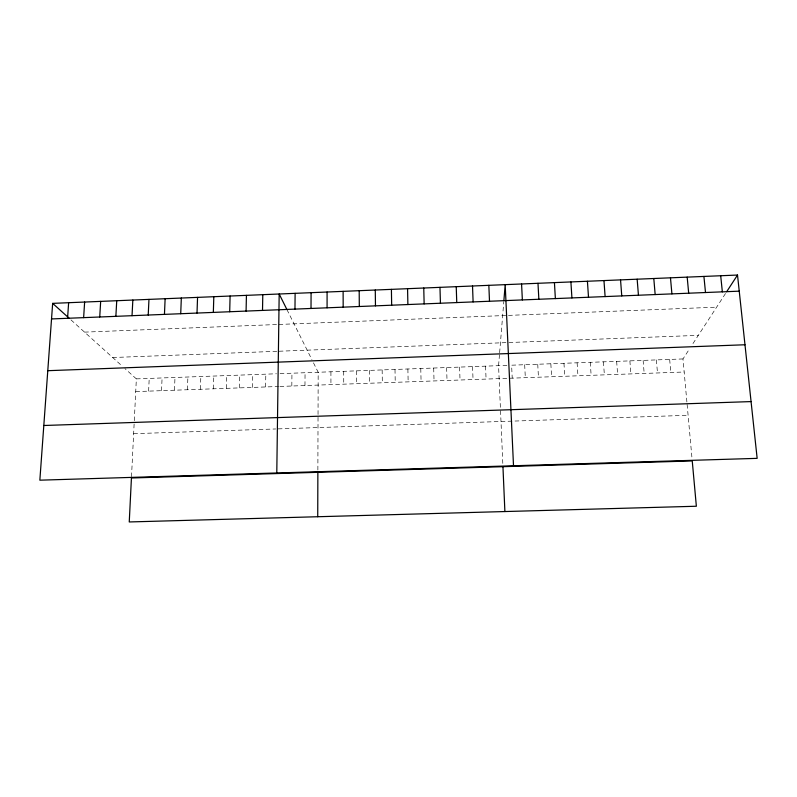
<?xml version="1.0" encoding="UTF-8"?>
<svg xmlns="http://www.w3.org/2000/svg" width="797" height="797" viewBox="0 0 797 797"><rect width="100%" height="100%" fill="white"/><g stroke="black" fill="none" stroke-linecap="round" stroke-linejoin="round"><path stroke-width="0.6" stroke-dasharray="3.98 2.99" d="M317.873 470.061L318.033 416.861M318.043 414.49L318.172 372.249L312.862 361.589M304.972 385.549L305.052 372.727M291.822 386.017L291.951 373.205M265.6 386.953L265.809 374.162M252.519 387.422L252.769 374.64M239.459 387.89L239.758 375.118M226.418 388.358L226.756 375.586M213.407 388.826L213.785 376.064M200.406 389.285L200.824 376.533M187.425 389.753L187.893 377.011M174.473 390.211L174.981 377.479M161.532 390.669L162.08 377.947M148.621 391.138L149.208 378.416M131.505 476.745L134.165 423.068M134.285 420.726L136.357 378.884L124.92 368.573M499.47 354.655L498.573 365.674L500.416 408.303M499.629 352.732L503.784 301.774M686.894 401.987L682.979 358.939L689.744 348.538M692.962 343.587L726.077 292.638M84.532 332.13L276.579 324.538M278.91 324.449L507.31 315.433M508.466 315.383L716.633 307.164M112.686 357.524L276.768 351.318M279.099 351.228L698.311 335.358M136.357 378.884L276.499 373.773M280.056 373.644L509.243 365.285M682.979 358.939L511.614 365.195L512.222 378.147M135.729 391.596L278.701 386.485M279.896 386.445L684.165 372.01M133.637 433.678L275.742 428.965M278.143 428.886L688.1 415.307M70.973 319.886L122.529 366.411M286.91 309.525L311.936 359.726M687.114 404.398L692.135 459.789M669.669 359.427L670.815 372.488M656.389 359.915L657.485 372.966M643.119 360.393L644.175 373.434M629.879 360.882L630.885 373.913M616.659 361.36L617.615 374.391M603.449 361.848L604.365 374.859M590.268 362.326L591.135 375.337M577.108 362.804L577.935 375.805M563.967 363.283L564.744 376.274M550.847 363.761L551.584 376.742M537.746 364.239L538.443 377.21M524.675 364.717L525.323 377.678M500.526 410.694L502.847 464.412M485.562 366.142L486.07 379.083M472.561 366.62L473.039 379.551M459.59 367.088L460.018 380.02M446.629 367.566L447.017 380.478M433.698 368.035L434.036 380.946M420.776 368.513L421.075 381.404M407.885 368.981L408.144 381.873M395.003 369.449L395.222 382.331M382.152 369.918L382.321 382.789M369.32 370.386L369.449 383.247M356.498 370.854L356.588 383.706M343.706 371.322L343.746 384.164M330.924 371.791L330.934 384.622"/><path stroke-width="1.2" d="M327.079 307.811L327.089 292.021M317.734 516.735L317.864 472.322M311.009 308.459L311.089 292.678M294.97 309.106L295.119 293.336M276.788 472.97L279.179 294.003L286.91 309.525M262.512 310.422L262.791 294.681M246.084 311.079L246.432 295.348M229.695 311.747L230.104 296.026M213.337 312.404L213.815 296.703M197.008 313.062L197.556 297.371M180.72 313.719L181.327 298.048M164.451 314.377L165.128 298.716M148.222 315.034L148.969 299.383M132.033 315.692L132.84 300.051M115.864 316.339L116.741 300.718M99.735 316.997L100.671 301.376M83.635 317.644L84.631 302.043M67.566 318.292L68.632 302.701M52.662 303.368L39.85 480.183L757.15 458.355L737.514 275.045L52.662 303.368L69.229 318.312M503.873 300.758L505.188 284.659L513.507 465.767M726.645 291.762L737.514 275.045M51.536 318.939L739.237 291.164M47.78 370.695L744.976 344.762M43.815 425.498L751.063 401.588M720.697 275.742L722.351 291.851M703.92 276.439L705.504 292.529M687.183 277.127L688.688 293.206M670.476 277.824L671.911 293.884M653.799 278.512L655.164 294.561M637.152 279.199L638.447 295.239M620.544 279.886L621.76 295.906M603.967 280.574L605.112 296.584M587.419 281.251L588.505 297.251M570.911 281.939L571.917 297.919M554.433 282.616L555.37 298.596M537.985 283.294L538.852 299.254M521.567 283.981L522.364 299.921M502.947 466.693L504.89 511.544M488.84 285.326L489.497 301.256M472.521 286.003L473.109 301.914M456.233 286.681L456.761 302.571M439.974 287.348L440.432 303.229M423.755 288.016L424.143 303.896M407.566 288.693L407.885 304.544M391.407 289.361L391.666 305.201M375.277 290.028L375.467 305.859M359.188 290.686L359.308 306.506M343.118 291.353L343.178 307.164M131.435 477.991L129.253 521.955L696.359 506.244L692.244 460.935L131.435 477.991"/></g></svg>
